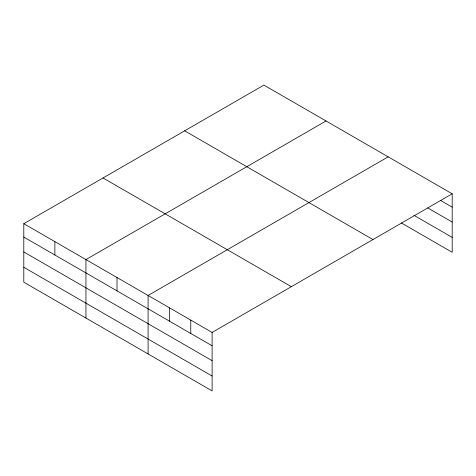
<?xml version="1.0" encoding="UTF-8"?>
<svg xmlns="http://www.w3.org/2000/svg" width="476" height="476" viewBox="0 0 476 476"><rect width="100%" height="100%" fill="white"/><g stroke="black" fill="none" stroke-linecap="round" stroke-linejoin="round"><path stroke-width="0.71" d="M452.2 193.815L263.888 85.091L23.8 223.702L23.8 282.185L212.112 390.909L212.112 332.427L452.2 193.815L452.2 252.298L401.357 222.941M326.03 120.969L85.942 259.581L85.942 318.063M388.172 156.848L148.09 295.459L148.09 353.942M440.276 200.283L452.2 207.167M427.722 207.929L452.2 222.06M413.912 215.295L452.2 237.405M184.658 130.835L372.97 239.559M103.03 177.965L291.342 286.683M23.8 223.702L212.112 332.427M23.8 237.06L212.112 345.778M23.8 251.953L212.112 360.671M23.8 267.292L212.112 376.016M190.769 320.104L190.769 333.462M169.432 307.782L169.432 321.139M117.013 277.52L117.013 290.878M54.871 241.641L54.871 254.999"/></g></svg>
